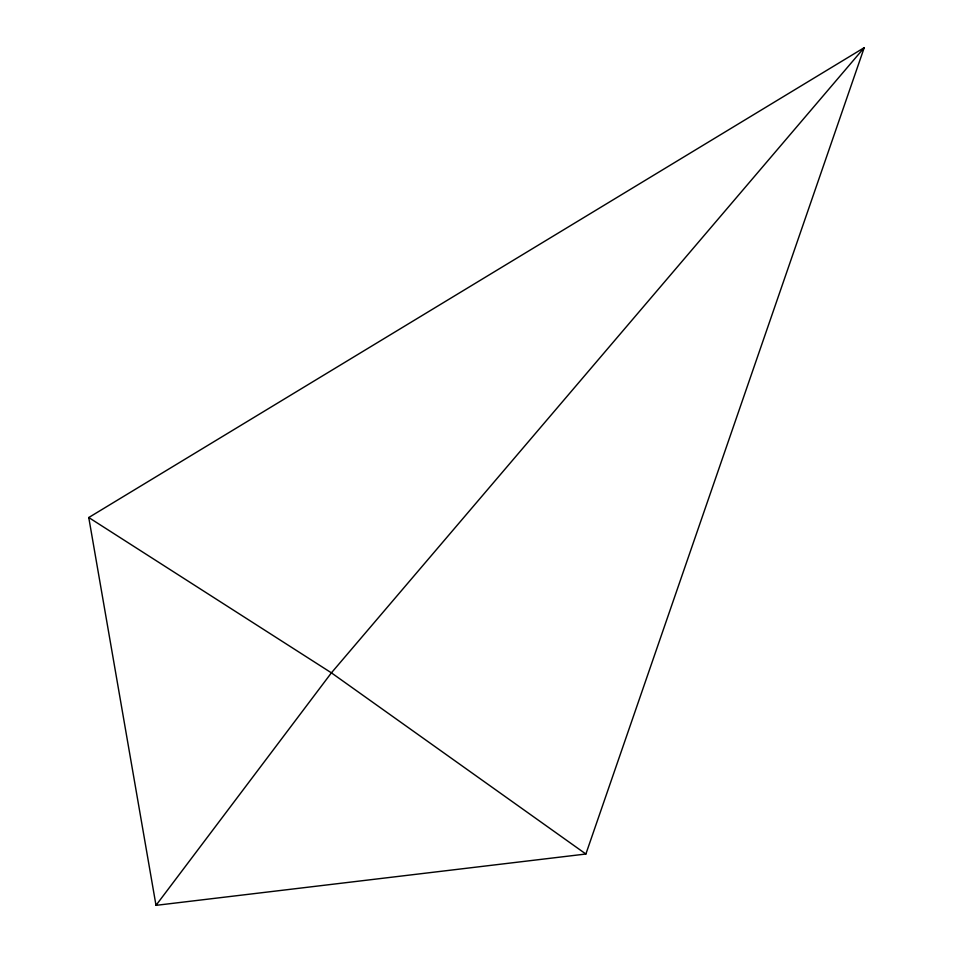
<?xml version="1.0" encoding="UTF-8"?>
<svg xmlns="http://www.w3.org/2000/svg" width="953" height="953" viewBox="0 0 953 953"><rect width="100%" height="100%" fill="white"/><g stroke="black" fill="none" stroke-linecap="round" stroke-linejoin="round"><path stroke-width="1.43" d="M585.881 854.019L864.24 47.65L88.76 517.527L156.006 905.35L585.881 854.019L331.406 672.842L88.76 517.527M156.006 905.35L331.406 672.842L864.24 47.65"/></g></svg>
